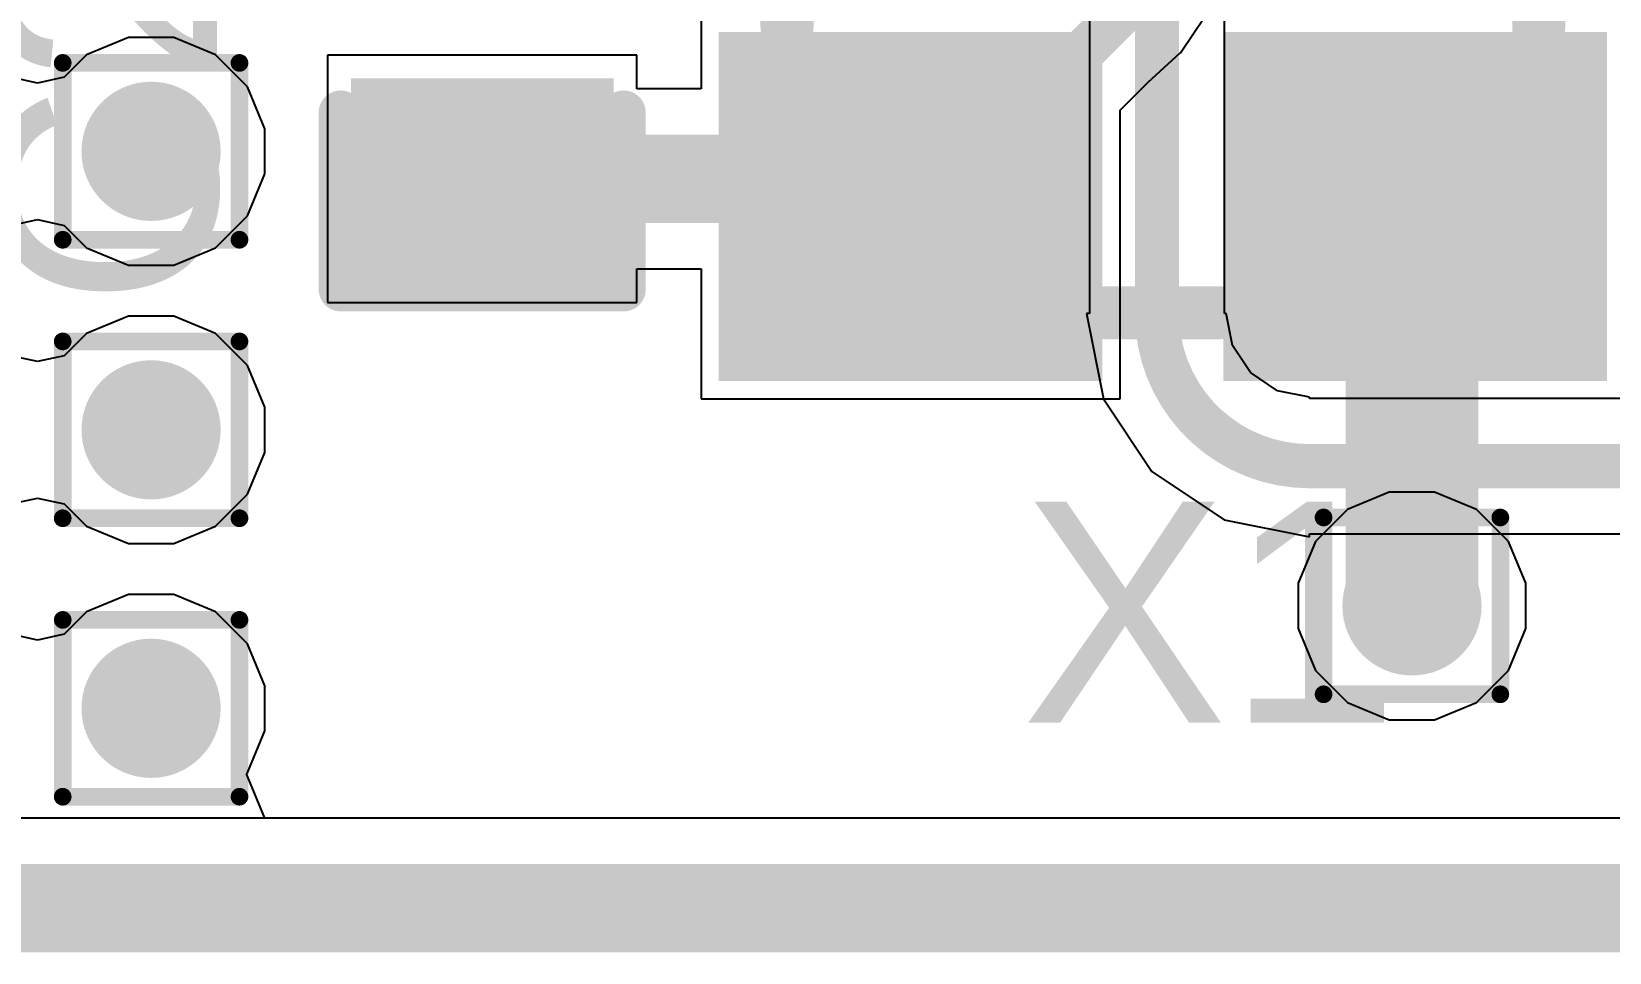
# Model space of a CAD drawing. Header units: inches. Extents: x -12 to 5355, y -7 to 5366.
# Drawn here: x 10.389 to 14.923, y -0.127 to 2.519 of the extents above; entities that cross this region are included whole.
import ezdxf

# ---------------------------------------------------------------- set-up
doc = ezdxf.new("R2010")
doc.units = ezdxf.units.IN
for name, color, linetype in [('Board Outline', 216, 'Continuous'), ('BOTTOM LAYER', 5, 'Continuous'), ('Drill Drawing', 1, 'Continuous'), ('GROUND1', 16, 'Continuous'), ('GROUND2', 156, 'Continuous'), ('POWER', 76, 'Continuous'), ('SIGNAL', 90, 'Continuous'), ('TOP LAYER', 1, 'Continuous'), ('Top Overlay', 2, 'Continuous'), ('Top Paste', 8, 'Continuous'), ('Top Solder', 216, 'Continuous'), ('Via Holes', 16, 'Continuous')]:
    doc.layers.add(name, color=color, linetype=linetype)
doc.styles.add('Arial', font='', dxfattribs={"height": 0.2})
doc.styles.get('Arial').set_extended_font_data('Arial')

# ---------------------------------------------------------------- blocks, each defined once
blk = doc.blocks.new('C___0402_127')
at = {"layer": 'TOP LAYER'}
for points in [[(-0.6985, -0.3175), (-0.6985, 0.3175), (-0.2413, 0.3175), (-0.2413, -0.3175)], [(0.2413, -0.3175), (0.2413, 0.3175), (0.6985, 0.3175), (0.6985, -0.3175)]]:
    blk.add_hatch(color=1, dxfattribs=at).paths.add_polyline_path(points)
at = {"layer": 'Top Paste'}
for points in [[(-0.6985, -0.3175), (-0.6985, 0.3175), (-0.2413, 0.3175), (-0.2413, -0.3175)], [(0.2413, -0.3175), (0.2413, 0.3175), (0.6985, 0.3175), (0.6985, -0.3175)]]:
    blk.add_hatch(color=8, dxfattribs=at).paths.add_polyline_path(points)
at = {"layer": 'Top Solder'}
for points in [[(-0.7585, -0.3775), (-0.7585, 0.3775), (-0.1813, 0.3775), (-0.1813, -0.3775)], [(0.1813, -0.3775), (0.1813, 0.3775), (0.7585, 0.3775), (0.7585, -0.3775)]]:
    blk.add_hatch(color=216, dxfattribs=at).paths.add_polyline_path(points)
at = {"layer": 'Top Overlay'}
for points in [[(-0.7874, 0.4064, 0.127, 0.127, 0), (-0.7874, -0.4064, 0.127, 0.127, 0)], [(-0.7874, 0.4064, 0.127, 0.127, 0), (-0.2794, 0.4064, 0.127, 0.127, 0)], [(0.2794, 0.4064, 0.127, 0.127, 0), (0.7874, 0.4064, 0.127, 0.127, 0)], [(0.7874, 0.4064, 0.127, 0.127, 0), (0.7874, -0.4064, 0.127, 0.127, 0)], [(-0.7874, -0.4064, 0.127, 0.127, 0), (-0.2794, -0.4064, 0.127, 0.127, 0)], [(0.2794, -0.4064, 0.127, 0.127, 0), (0.7874, -0.4064, 0.127, 0.127, 0)]]:
    blk.add_lwpolyline(points, format="xyseb", dxfattribs=at)
for points in [[(-0.8191, 0.4064, 0.0635, 0.0635, 1), (-0.7556, 0.4064, 0.0635, 0.0635, 1)], [(-0.8191, 0.4064, 0.0635, 0.0635, 1), (-0.7556, 0.4064, 0.0635, 0.0635, 1)], [(-0.3111, 0.4064, 0.0635, 0.0635, 1), (-0.2477, 0.4064, 0.0635, 0.0635, 1)], [(0.2477, 0.4064, 0.0635, 0.0635, 1), (0.3111, 0.4064, 0.0635, 0.0635, 1)], [(0.7556, 0.4064, 0.0635, 0.0635, 1), (0.8191, 0.4064, 0.0635, 0.0635, 1)], [(0.7556, 0.4064, 0.0635, 0.0635, 1), (0.8191, 0.4064, 0.0635, 0.0635, 1)], [(-0.8191, -0.4064, 0.0635, 0.0635, 1), (-0.7556, -0.4064, 0.0635, 0.0635, 1)], [(-0.8191, -0.4064, 0.0635, 0.0635, 1), (-0.7556, -0.4064, 0.0635, 0.0635, 1)], [(-0.3111, -0.4064, 0.0635, 0.0635, 1), (-0.2477, -0.4064, 0.0635, 0.0635, 1)], [(0.2477, -0.4064, 0.0635, 0.0635, 1), (0.3111, -0.4064, 0.0635, 0.0635, 1)], [(0.7556, -0.4064, 0.0635, 0.0635, 1), (0.8191, -0.4064, 0.0635, 0.0635, 1)], [(0.7556, -0.4064, 0.0635, 0.0635, 1), (0.8191, -0.4064, 0.0635, 0.0635, 1)]]:
    blk.add_lwpolyline(points, format="xyseb", close=True, dxfattribs=at)
blk = doc.blocks.new('BT_XTAL_2016_157')
at = {"layer": 'TOP LAYER'}
for points in [[(-1.2, 1), (-0.25, 1), (-0.25, 0.15), (-1.2, 0.15)], [(0.25, 1), (1.2, 1), (1.2, 0.15), (0.25, 0.15)], [(-1.2, -0.15), (-0.25, -0.15), (-0.25, -1), (-1.2, -1)], [(0.25, -0.15), (1.2, -0.15), (1.2, -1), (0.25, -1)]]:
    blk.add_hatch(color=1, dxfattribs=at).paths.add_polyline_path(points)
at = {"layer": 'Top Paste'}
for points in [[(-1.2, 1), (-0.25, 1), (-0.25, 0.15), (-1.2, 0.15)], [(0.25, 1), (1.2, 1), (1.2, 0.15), (0.25, 0.15)], [(-1.2, -0.15), (-0.25, -0.15), (-0.25, -1), (-1.2, -1)], [(0.25, -0.15), (1.2, -0.15), (1.2, -1), (0.25, -1)]]:
    blk.add_hatch(color=8, dxfattribs=at).paths.add_polyline_path(points)
at = {"layer": 'Top Solder'}
for points in [[(-1.2762, 1.0762), (-0.1738, 1.0762), (-0.1738, 0.0738), (-1.2762, 0.0738)], [(0.1738, 1.0762), (1.2762, 1.0762), (1.2762, 0.0738), (0.1738, 0.0738)], [(-1.2762, -0.0738), (-0.1738, -0.0738), (-0.1738, -1.0762), (-1.2762, -1.0762)], [(0.1738, -0.0738), (1.2762, -0.0738), (1.2762, -1.0762), (0.1738, -1.0762)]]:
    blk.add_hatch(color=216, dxfattribs=at).paths.add_polyline_path(points)
at = {"layer": 'Top Overlay'}
for points in [[(-0.16, 0.88, 0.1524, 0.1524, 0), (0.16, 0.88, 0.1524, 0.1524, 0)], [(-1.08, -0.06, 0.1524, 0.1524, 0), (-1.08, 0.06, 0.1524, 0.1524, 0)], [(1.08, -0.06, 0.1524, 0.1524, 0), (1.08, 0.06, 0.1524, 0.1524, 0)], [(-0.16, -0.88, 0.1524, 0.1524, 0), (0.16, -0.88, 0.1524, 0.1524, 0)]]:
    blk.add_lwpolyline(points, format="xyseb", dxfattribs=at)
for points in [[(-0.1981, 0.88, 0.0762, 0.0762, 1), (-0.1219, 0.88, 0.0762, 0.0762, 1)], [(0.1219, 0.88, 0.0762, 0.0762, 1), (0.1981, 0.88, 0.0762, 0.0762, 1)], [(-1.1181, 0.06, 0.0762, 0.0762, 1), (-1.0419, 0.06, 0.0762, 0.0762, 1)], [(1.0419, 0.06, 0.0762, 0.0762, 1), (1.1181, 0.06, 0.0762, 0.0762, 1)], [(-1.1181, -0.06, 0.0762, 0.0762, 1), (-1.0419, -0.06, 0.0762, 0.0762, 1)], [(1.0419, -0.06, 0.0762, 0.0762, 1), (1.1181, -0.06, 0.0762, 0.0762, 1)], [(-0.1981, -0.88, 0.0762, 0.0762, 1), (-0.1219, -0.88, 0.0762, 0.0762, 1)], [(0.1219, -0.88, 0.0762, 0.0762, 1), (0.1981, -0.88, 0.0762, 0.0762, 1)]]:
    blk.add_lwpolyline(points, format="xyseb", close=True, dxfattribs=at)

msp = doc.modelspace()

# ---------------------------------------------------------------- hatches: boundary and pattern name
at = {"layer": 'BOTTOM LAYER'}
h = msp.add_hatch(color=5, dxfattribs=at)
edge = h.paths.add_edge_path()
edge.add_arc((10.7325, 2.1745), 0.2, 0, 360)
h = msp.add_hatch(color=5, dxfattribs=at)
edge = h.paths.add_edge_path()
edge.add_arc((10.7325, 1.3744), 0.2, 0, 360)
h = msp.add_hatch(color=5, dxfattribs=at)
edge = h.paths.add_edge_path()
edge.add_arc((14.3556, 0.8686), 0.2, 0, 360)
h = msp.add_hatch(color=5, dxfattribs=at)
edge = h.paths.add_edge_path()
edge.add_arc((10.7325, 0.5744), 0.2, 0, 360)
at = {"layer": 'GROUND1'}
h = msp.add_hatch(color=16, dxfattribs=at)
edge = h.paths.add_edge_path()
edge.add_arc((10.7325, 2.1745), 0.2, 0, 360)
h = msp.add_hatch(color=16, dxfattribs=at)
edge = h.paths.add_edge_path()
edge.add_arc((10.7325, 1.3744), 0.2, 0, 360)
h = msp.add_hatch(color=16, dxfattribs=at)
edge = h.paths.add_edge_path()
edge.add_arc((14.3556, 0.8686), 0.2, 0, 360)
h = msp.add_hatch(color=16, dxfattribs=at)
edge = h.paths.add_edge_path()
edge.add_arc((10.7325, 0.5744), 0.2, 0, 360)
at = {"layer": 'GROUND2'}
h = msp.add_hatch(color=156, dxfattribs=at)
edge = h.paths.add_edge_path()
edge.add_arc((10.7325, 2.1745), 0.2, 0, 360)
h = msp.add_hatch(color=156, dxfattribs=at)
edge = h.paths.add_edge_path()
edge.add_arc((10.7325, 1.3744), 0.2, 0, 360)
h = msp.add_hatch(color=156, dxfattribs=at)
edge = h.paths.add_edge_path()
edge.add_arc((14.3556, 0.8686), 0.2, 0, 360)
h = msp.add_hatch(color=156, dxfattribs=at)
edge = h.paths.add_edge_path()
edge.add_arc((10.7325, 0.5744), 0.2, 0, 360)
at = {"layer": 'POWER'}
h = msp.add_hatch(color=76, dxfattribs=at)
edge = h.paths.add_edge_path()
edge.add_arc((10.7325, 2.1745), 0.2, 0, 360)
h = msp.add_hatch(color=76, dxfattribs=at)
edge = h.paths.add_edge_path()
edge.add_arc((10.7325, 1.3744), 0.2, 0, 360)
h = msp.add_hatch(color=76, dxfattribs=at)
edge = h.paths.add_edge_path()
edge.add_arc((14.3556, 0.8686), 0.2, 0, 360)
h = msp.add_hatch(color=76, dxfattribs=at)
edge = h.paths.add_edge_path()
edge.add_arc((10.7325, 0.5744), 0.2, 0, 360)
at = {"layer": 'SIGNAL'}
h = msp.add_hatch(color=90, dxfattribs=at)
edge = h.paths.add_edge_path()
edge.add_arc((10.7325, 2.1745), 0.2, 0, 360)
h = msp.add_hatch(color=90, dxfattribs=at)
edge = h.paths.add_edge_path()
edge.add_arc((10.7325, 1.3744), 0.2, 0, 360)
h = msp.add_hatch(color=90, dxfattribs=at)
edge = h.paths.add_edge_path()
edge.add_arc((14.3556, 0.8686), 0.2, 0, 360)
h = msp.add_hatch(color=90, dxfattribs=at)
edge = h.paths.add_edge_path()
edge.add_arc((10.7325, 0.5744), 0.2, 0, 360)
at = {"layer": 'TOP LAYER'}
h = msp.add_hatch(color=1, dxfattribs=at)
edge = h.paths.add_edge_path()
edge.add_arc((10.7325, 2.1745), 0.2, 0, 360)
h = msp.add_hatch(color=1, dxfattribs=at)
edge = h.paths.add_edge_path()
edge.add_arc((10.7325, 1.3744), 0.2, 0, 360)
h = msp.add_hatch(color=1, dxfattribs=at)
edge = h.paths.add_edge_path()
edge.add_arc((14.3556, 0.8686), 0.2, 0, 360)
h = msp.add_hatch(color=1, dxfattribs=at)
edge = h.paths.add_edge_path()
edge.add_arc((10.7325, 0.5744), 0.2, 0, 360)
at = {"layer": 'Via Holes'}
h = msp.add_hatch(color=7, dxfattribs=at)
edge = h.paths.add_edge_path()
edge.add_arc((10.7325, 2.1745), 0.1, 0, 360)
h = msp.add_hatch(color=7, dxfattribs=at)
edge = h.paths.add_edge_path()
edge.add_arc((10.7325, 1.3744), 0.1, 0, 360)
h = msp.add_hatch(color=7, dxfattribs=at)
edge = h.paths.add_edge_path()
edge.add_arc((14.3556, 0.8686), 0.1, 0, 360)
h = msp.add_hatch(color=7, dxfattribs=at)
edge = h.paths.add_edge_path()
edge.add_arc((10.7325, 0.5744), 0.1, 0, 360)

# ---------------------------------------------------------------- linework, layer by layer
at = {"layer": 'Board Outline'}
msp.add_lwpolyline([(0, 0, 0.254, 0.254, 0), (35.1282, 0, 0.254, 0.254, 0)], format="xyseb", dxfattribs=at)
at = {"layer": 'BOTTOM LAYER'}
msp.add_line((22.1967, 0.259), (0.259, 0.259), dxfattribs=at)
at = {"layer": 'Drill Drawing'}
for points in [[(10.4785, 2.4285, 0.0508, 0.0508, 0), (10.9865, 2.4285, 0.0508, 0.0508, 0)], [(10.4785, 1.9205, 0.0508, 0.0508, 0), (10.4785, 2.4285, 0.0508, 0.0508, 0)], [(10.9865, 1.9205, 0.0508, 0.0508, 0), (10.9865, 2.4285, 0.0508, 0.0508, 0)], [(10.4785, 1.9205, 0.0508, 0.0508, 0), (10.9865, 1.9205, 0.0508, 0.0508, 0)], [(10.4785, 1.6284, 0.0508, 0.0508, 0), (10.9865, 1.6284, 0.0508, 0.0508, 0)], [(10.4785, 1.1204, 0.0508, 0.0508, 0), (10.4785, 1.6284, 0.0508, 0.0508, 0)], [(10.9865, 1.1204, 0.0508, 0.0508, 0), (10.9865, 1.6284, 0.0508, 0.0508, 0)], [(10.4785, 1.1204, 0.0508, 0.0508, 0), (10.9865, 1.1204, 0.0508, 0.0508, 0)], [(14.1016, 1.1226, 0.0508, 0.0508, 0), (14.6096, 1.1226, 0.0508, 0.0508, 0)], [(14.1016, 0.6146, 0.0508, 0.0508, 0), (14.1016, 1.1226, 0.0508, 0.0508, 0)], [(14.6096, 0.6146, 0.0508, 0.0508, 0), (14.6096, 1.1226, 0.0508, 0.0508, 0)], [(10.4785, 0.8284, 0.0508, 0.0508, 0), (10.9865, 0.8284, 0.0508, 0.0508, 0)], [(10.4785, 0.3204, 0.0508, 0.0508, 0), (10.4785, 0.8284, 0.0508, 0.0508, 0)], [(10.9865, 0.3204, 0.0508, 0.0508, 0), (10.9865, 0.8284, 0.0508, 0.0508, 0)], [(14.1016, 0.6146, 0.0508, 0.0508, 0), (14.6096, 0.6146, 0.0508, 0.0508, 0)], [(10.4785, 0.3204, 0.0508, 0.0508, 0), (10.9865, 0.3204, 0.0508, 0.0508, 0)]]:
    msp.add_lwpolyline(points, format="xyseb", dxfattribs=at)
for points in [[(10.4658, 2.4285, 0.0254, 0.0254, 1), (10.4912, 2.4285, 0.0254, 0.0254, 1)], [(10.4658, 2.4285, 0.0254, 0.0254, 1), (10.4912, 2.4285, 0.0254, 0.0254, 1)], [(10.9738, 2.4285, 0.0254, 0.0254, 1), (10.9992, 2.4285, 0.0254, 0.0254, 1)], [(10.9738, 2.4285, 0.0254, 0.0254, 1), (10.9992, 2.4285, 0.0254, 0.0254, 1)], [(10.4658, 1.9205, 0.0254, 0.0254, 1), (10.4912, 1.9205, 0.0254, 0.0254, 1)], [(10.4658, 1.9205, 0.0254, 0.0254, 1), (10.4912, 1.9205, 0.0254, 0.0254, 1)], [(10.9738, 1.9205, 0.0254, 0.0254, 1), (10.9992, 1.9205, 0.0254, 0.0254, 1)], [(10.9738, 1.9205, 0.0254, 0.0254, 1), (10.9992, 1.9205, 0.0254, 0.0254, 1)], [(10.4658, 1.6284, 0.0254, 0.0254, 1), (10.4912, 1.6284, 0.0254, 0.0254, 1)], [(10.4658, 1.6284, 0.0254, 0.0254, 1), (10.4912, 1.6284, 0.0254, 0.0254, 1)], [(10.9738, 1.6284, 0.0254, 0.0254, 1), (10.9992, 1.6284, 0.0254, 0.0254, 1)], [(10.9738, 1.6284, 0.0254, 0.0254, 1), (10.9992, 1.6284, 0.0254, 0.0254, 1)], [(10.4658, 1.1204, 0.0254, 0.0254, 1), (10.4912, 1.1204, 0.0254, 0.0254, 1)], [(10.4658, 1.1204, 0.0254, 0.0254, 1), (10.4912, 1.1204, 0.0254, 0.0254, 1)], [(10.9738, 1.1204, 0.0254, 0.0254, 1), (10.9992, 1.1204, 0.0254, 0.0254, 1)], [(10.9738, 1.1204, 0.0254, 0.0254, 1), (10.9992, 1.1204, 0.0254, 0.0254, 1)], [(14.0889, 1.1226, 0.0254, 0.0254, 1), (14.1143, 1.1226, 0.0254, 0.0254, 1)], [(14.0889, 1.1226, 0.0254, 0.0254, 1), (14.1143, 1.1226, 0.0254, 0.0254, 1)], [(14.5969, 1.1226, 0.0254, 0.0254, 1), (14.6223, 1.1226, 0.0254, 0.0254, 1)], [(14.5969, 1.1226, 0.0254, 0.0254, 1), (14.6223, 1.1226, 0.0254, 0.0254, 1)], [(10.4658, 0.8284, 0.0254, 0.0254, 1), (10.4912, 0.8284, 0.0254, 0.0254, 1)], [(10.4658, 0.8284, 0.0254, 0.0254, 1), (10.4912, 0.8284, 0.0254, 0.0254, 1)], [(10.9738, 0.8284, 0.0254, 0.0254, 1), (10.9992, 0.8284, 0.0254, 0.0254, 1)], [(10.9738, 0.8284, 0.0254, 0.0254, 1), (10.9992, 0.8284, 0.0254, 0.0254, 1)], [(14.0889, 0.6146, 0.0254, 0.0254, 1), (14.1143, 0.6146, 0.0254, 0.0254, 1)], [(14.0889, 0.6146, 0.0254, 0.0254, 1), (14.1143, 0.6146, 0.0254, 0.0254, 1)], [(14.5969, 0.6146, 0.0254, 0.0254, 1), (14.6223, 0.6146, 0.0254, 0.0254, 1)], [(14.5969, 0.6146, 0.0254, 0.0254, 1), (14.6223, 0.6146, 0.0254, 0.0254, 1)], [(10.4658, 0.3204, 0.0254, 0.0254, 1), (10.4912, 0.3204, 0.0254, 0.0254, 1)], [(10.4658, 0.3204, 0.0254, 0.0254, 1), (10.4912, 0.3204, 0.0254, 0.0254, 1)], [(10.9738, 0.3204, 0.0254, 0.0254, 1), (10.9992, 0.3204, 0.0254, 0.0254, 1)], [(10.9738, 0.3204, 0.0254, 0.0254, 1), (10.9992, 0.3204, 0.0254, 0.0254, 1)]]:
    msp.add_lwpolyline(points, format="xyseb", close=True, dxfattribs=at)
at = {"layer": 'GROUND1'}
msp.add_line((34.8692, 0.259), (0.259, 0.259), dxfattribs=at)
at = {"layer": 'GROUND2'}
msp.add_line((34.8692, 0.259), (0.259, 0.259), dxfattribs=at)
at = {"layer": 'POWER'}
for p, q in [((10.6674, 2.5015), (10.5472, 2.4517)), ((10.7975, 2.5015), (10.6674, 2.5015)), ((10.9177, 2.4517), (10.7975, 2.5015)), ((10.5472, 2.4517), (10.4829, 2.3874)), ((11.0097, 2.3597), (10.9177, 2.4517)), ((10.4061, 2.3705), (10.3293, 2.3874)), ((10.4829, 2.3874), (10.4061, 2.3705)), ((11.0595, 2.2395), (11.0097, 2.3597)), ((11.0595, 2.1094), (11.0595, 2.2395)), ((11.0097, 1.9892), (11.0595, 2.1094)), ((10.3293, 1.9616), (10.4061, 1.9784)), ((10.4061, 1.9784), (10.4829, 1.9616)), ((10.4829, 1.9616), (10.5472, 1.8972)), ((10.9177, 1.8972), (11.0097, 1.9892)), ((10.5472, 1.8972), (10.6674, 1.8475)), ((10.7975, 1.8475), (10.9177, 1.8972)), ((10.6674, 1.8475), (10.7975, 1.8475)), ((10.6674, 1.7014), (10.5472, 1.6516)), ((10.7975, 1.7014), (10.6674, 1.7014)), ((10.9177, 1.6516), (10.7975, 1.7014)), ((10.5472, 1.6516), (10.4829, 1.5873)), ((11.0097, 1.5596), (10.9177, 1.6516)), ((10.4061, 1.5704), (10.3293, 1.5873)), ((10.4829, 1.5873), (10.4061, 1.5704)), ((11.0595, 1.4395), (11.0097, 1.5596)), ((11.0595, 1.3094), (11.0595, 1.4395)), ((11.0097, 1.1892), (11.0595, 1.3094)), ((10.9177, 1.0972), (11.0097, 1.1892)), ((14.2906, 1.1956), (14.1704, 1.1458)), ((14.4206, 1.1956), (14.2906, 1.1956)), ((14.5408, 1.1458), (14.4206, 1.1956)), ((10.3293, 1.1615), (10.4061, 1.1784)), ((10.4061, 1.1784), (10.4829, 1.1615)), ((10.4829, 1.1615), (10.5472, 1.0972)), ((14.1704, 1.1458), (14.0784, 1.0538)), ((14.6328, 1.0538), (14.5408, 1.1458)), ((10.5472, 1.0972), (10.6674, 1.0474)), ((10.7975, 1.0474), (10.9177, 1.0972)), ((10.6674, 1.0474), (10.7975, 1.0474)), ((14.0784, 1.0538), (14.0286, 0.9337)), ((14.6826, 0.9337), (14.6328, 1.0538)), ((14.0286, 0.9337), (14.0286, 0.8036)), ((14.6826, 0.8036), (14.6826, 0.9337)), ((10.6674, 0.9014), (10.5472, 0.8516)), ((10.7975, 0.9014), (10.6674, 0.9014)), ((10.9177, 0.8516), (10.7975, 0.9014)), ((10.5472, 0.8516), (10.4829, 0.7873)), ((11.0097, 0.7596), (10.9177, 0.8516)), ((10.4061, 0.7704), (10.3293, 0.7873)), ((10.4829, 0.7873), (10.4061, 0.7704)), ((14.0286, 0.8036), (14.0784, 0.6834)), ((14.6328, 0.6834), (14.6826, 0.8036)), ((11.0595, 0.6394), (11.0097, 0.7596)), ((14.0784, 0.6834), (14.1704, 0.5914)), ((14.5408, 0.5914), (14.6328, 0.6834)), ((11.0595, 0.5093), (11.0595, 0.6394)), ((14.1704, 0.5914), (14.2906, 0.5416)), ((14.4206, 0.5416), (14.5408, 0.5914)), ((11.0097, 0.3891), (11.0595, 0.5093)), ((14.2906, 0.5416), (14.4206, 0.5416)), ((11.0065, 0.386), (11.0097, 0.3891)), ((11.0591, 0.259), (11.0065, 0.386)), ((34.8692, 0.259), (11.0591, 0.259))]:
    msp.add_line(p, q, dxfattribs=at)
at = {"layer": 'SIGNAL'}
for p, q in [((13.4286, 10.2639), (13.4286, 1.7085)), ((13.8171, 1.7085), (13.8171, 3.1435)), ((13.4286, 1.7085), (13.42, 1.7085)), ((13.42, 1.7085), (13.4689, 1.4631)), ((13.8215, 1.7085), (13.8171, 1.7085)), ((13.8397, 1.6167), (13.8215, 1.7085)), ((13.8917, 1.5389), (13.8397, 1.6167)), ((13.9696, 1.4869), (13.8917, 1.5389)), ((13.4689, 1.4631), (13.6079, 1.255)), ((14.0614, 1.4686), (13.9696, 1.4869)), ((14.0614, 1.4642), (14.0614, 1.4686)), ((23.0064, 1.4642), (14.0614, 1.4642)), ((13.6079, 1.255), (13.816, 1.116)), ((13.816, 1.116), (14.0614, 1.0672)), ((14.0614, 1.0672), (14.0614, 1.0758)), ((14.0614, 1.0758), (23.4348, 1.0758)), ((34.8692, 0.259), (0.259, 0.259))]:
    msp.add_line(p, q, dxfattribs=at)
for points in [[(13.6229, 1.7085, 0.127, 0.127, 0), (13.6229, 10.5321, 0.127, 0.127, 0)], [(14.0614, 1.27, 0.127, 0.127, -0.414214), (13.6229, 1.7085, 0.127, 0.127, 0)], [(14.0614, 1.27, 0.127, 0.127, 0), (23.703, 1.27, 0.127, 0.127, 0)]]:
    msp.add_lwpolyline(points, format="xyseb", dxfattribs=at)
for points in [[(13.5911, 1.7085, 0.0635, 0.0635, 1), (13.6546, 1.7085, 0.0635, 0.0635, 1)], [(13.5911, 1.7085, 0.0635, 0.0635, 1), (13.6546, 1.7085, 0.0635, 0.0635, 1)], [(14.0296, 1.27, 0.0635, 0.0635, 1), (14.0931, 1.27, 0.0635, 0.0635, 1)], [(14.0296, 1.27, 0.0635, 0.0635, 1), (14.0931, 1.27, 0.0635, 0.0635, 1)]]:
    msp.add_lwpolyline(points, format="xyseb", close=True, dxfattribs=at)
at = {"layer": 'TOP LAYER'}
for p, q in [((13.6905, 2.4578), (13.7948, 2.6138)), ((12.3128, 2.5678), (12.3128, 2.3545)), ((12.1285, 2.4511), (11.2395, 2.4511)), ((11.2395, 2.4511), (11.2395, 1.7399)), ((12.1285, 2.3545), (12.1285, 2.4511)), ((13.5973, 2.3736), (13.6898, 2.4573)), ((13.6898, 2.4573), (13.6905, 2.4578)), ((13.5168, 2.2931), (13.5973, 2.3736)), ((12.3128, 2.3545), (12.1285, 2.3545)), ((13.5168, 1.4638), (13.5168, 2.2931)), ((12.1285, 1.7399), (12.1285, 1.8365)), ((12.1285, 1.8365), (12.3128, 1.8365)), ((12.3128, 1.8365), (12.3128, 1.4638)), ((11.2395, 1.7399), (12.1285, 1.7399)), ((12.3128, 1.4638), (13.5168, 1.4638)), ((34.8692, 0.259), (0.259, 0.259))]:
    msp.add_line(p, q, dxfattribs=at)
for points in [[(12.9648, 2.0158, 0.127, 0.127, 0), (13.5483, 2.5993, 0.127, 0.127, 0)], [(11.684, 2.0955, 0.254, 0.254, 0), (12.8351, 2.0955, 0.254, 0.254, 0)], [(14.3556, 0.8686, 0.381, 0.381, 0), (14.3556, 2.0031, 0.381, 0.381, 0)], [(12.8351, 2.0955, 0.127, 0.127, -0.414214), (12.9148, 2.0158, 0.127, 0.127, 0)], [(12.9148, 2.0158, 0.127, 0.127, 0), (12.9648, 2.0158, 0.127, 0.127, 0)]]:
    msp.add_lwpolyline(points, format="xyseb", dxfattribs=at)
for points in [[(11.6205, 2.0955, 0.127, 0.127, 1), (11.7475, 2.0955, 0.127, 0.127, 1)], [(12.7716, 2.0955, 0.127, 0.127, 1), (12.8986, 2.0955, 0.127, 0.127, 1)], [(14.2604, 2.0031, 0.1905, 0.1905, 1), (14.4509, 2.0031, 0.1905, 0.1905, 1)], [(12.8034, 2.0955, 0.0635, 0.0635, 1), (12.8669, 2.0955, 0.0635, 0.0635, 1)], [(12.8831, 2.0158, 0.0635, 0.0635, 1), (12.9466, 2.0158, 0.0635, 0.0635, 1)], [(12.8831, 2.0158, 0.0635, 0.0635, 1), (12.9466, 2.0158, 0.0635, 0.0635, 1)], [(12.9331, 2.0158, 0.0635, 0.0635, 1), (12.9966, 2.0158, 0.0635, 0.0635, 1)], [(12.9331, 2.0158, 0.0635, 0.0635, 1), (12.9966, 2.0158, 0.0635, 0.0635, 1)], [(14.2604, 0.8686, 0.1905, 0.1905, 1), (14.4509, 0.8686, 0.1905, 0.1905, 1)]]:
    msp.add_lwpolyline(points, format="xyseb", close=True, dxfattribs=at)

# ---------------------------------------------------------------- block references
msp.add_blockref('BT_XTAL_2016_157', (13.6398, 2.5908))
at = {"rotation": 90}
msp.add_blockref('C___0402_127', (11.684, 2.5654), dxfattribs=at)

# ---------------------------------------------------------------- texts
at = {"layer": 'Top Overlay', "style": 'Arial'}
msp.add_text('C28', height=0.635, rotation=90, dxfattribs=at).set_placement((10.922, 1.7272))
msp.add_text('X1', height=0.635, dxfattribs=at).set_placement((13.2334, 0.5334))

doc.saveas('drawing.dxf')
